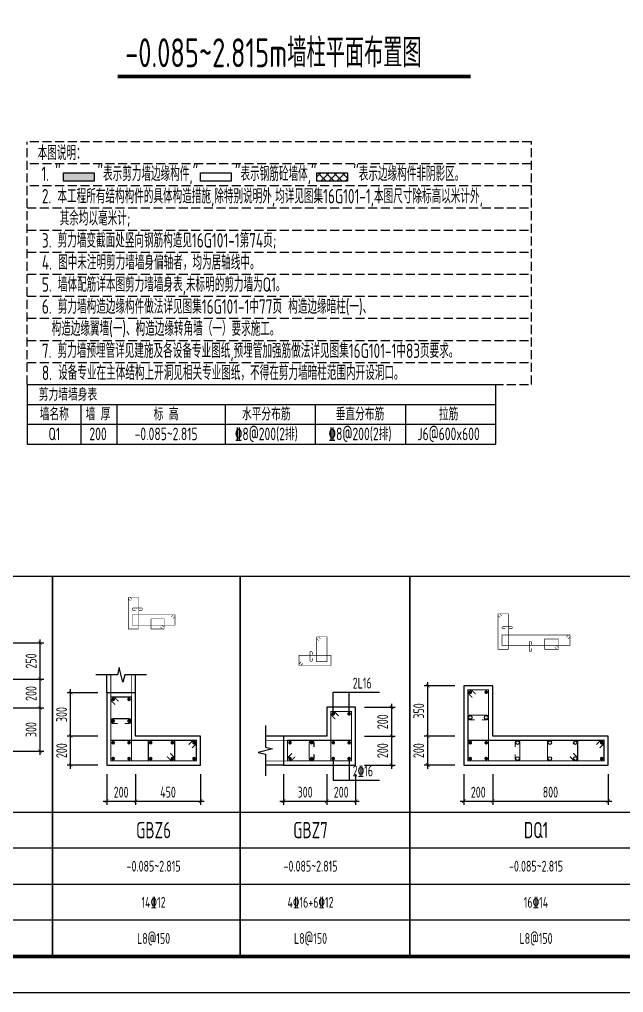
# Model space of a CAD drawing. Extents: x -461650 to 361314, y 245336 to 769729.
# Drawn here: x -106630 to -89885, y 607642 to 634595 of the extents above; entities that cross this region are included whole.
import ezdxf
from ezdxf.enums import TextEntityAlignment as Align

# ---------------------------------------------------------------- set-up
doc = ezdxf.new("R2010")
doc.units = 0
doc.header["$LTSCALE"] = 1000
doc.linetypes.add('DASH', pattern=[0.35, 0.25, -0.1])
doc.layers.get('0').update_dxf_attribs({"linetype": 'CONTINUOUS'})
doc.layers.get('DEFPOINTS').update_dxf_attribs({"linetype": 'CONTINUOUS'})
for name, color, linetype in [('-TK', 7, 'CONTINUOUS'), ('COLU_DE_DIM', 3, 'CONTINUOUS'), ('COLU_DE_TH', 7, 'CONTINUOUS'), ('HATCH', 8, 'CONTINUOUS'), ('LABEL', 1, 'CONTINUOUS'), ('LINK', 6, 'CONTINUOUS'), ('LINK-INDEX', 6, 'CONTINUOUS'), ('PUB_TEXT', 2, 'CONTINUOUS'), ('REIN', 6, 'CONTINUOUS'), ('S-文字', 7, 'CONTINUOUS'), ('S-表格线', 54, 'CONTINUOUS'), ('TAB', 7, 'CONTINUOUS'), ('TAB_TEXT', 7, 'CONTINUOUS'), ('TEXT25', 2, 'CONTINUOUS'), ('THIN', 7, 'CONTINUOUS')]:
    doc.layers.add(name, color=color, linetype=linetype)
doc.styles.add('TSSD_DIMENSION', font='Tssdeng.shx', dxfattribs={"width": 0.7, "bigfont": 'tssdchn.shx'})
doc.styles.add('TSSD_REIN', font='tssdeng.shx', dxfattribs={"width": 0.7, "height": 300, "bigfont": 'tssdchn.shx'})
doc.dimstyles.new('TSSD_25_100', dxfattribs={"dimtxt": 300, "dimasz": 100, "dimexe": 100, "dimexo": 250, "dimgap": 100, "dimtad": 1, "dimdec": 0, "dimlfac": 0.25, "dimzin": 0, "dimdsep": 46, "dimtxsty": 'TSSD_DIMENSION', "dimblk": 'ARCHTICK', "dimcen": 0, "dimdle": 100, "dimclrt": 7, "dimadec": 0, "dimazin": 0, "dimtfac": 1, "dimtdec": 0, "dimtix": 1, "dimtmove": 2, "dimatfit": 3, "dimldrblk": 'ARCHTICK', "dimfxl": 0, "dimtolj": 1, "dimtzin": 0, "dimarcsym": 0})

# ---------------------------------------------------------------- blocks, each defined once
blk = doc.blocks.new('_ArchTick')
at = {"color": 0, "linetype": 'ByBlock', "const_width": 0.15}
blk.add_lwpolyline([(-0.5, -0.5), (0.5, 0.5)], dxfattribs=at)
blk = doc.blocks.new('*D3150')
at = {"layer": 'COLU_DE_DIM', "color": 0, "lineweight": -2}
for p, q in [((-94312, 613692), (-94312, 612842)), ((-93512, 613692), (-93512, 612842)), ((-94412, 612942), (-93412, 612942))]:
    blk.add_line(p, q, dxfattribs=at)
at = {"layer": 'DEFPOINTS', "color": 0}
for p in [(-94312, 613942), (-93512, 613942), (-93512, 612942)]:
    blk.add_point(p, dxfattribs=at)
at = {"layer": 'COLU_DE_DIM', "color": 0, "lineweight": -2, "xscale": 100, "yscale": 100, "zscale": 100, "rotation": 180}
blk.add_blockref('_ArchTick', (-94312, 612942), dxfattribs=at)
at = {"layer": 'COLU_DE_DIM', "color": 0, "lineweight": -2, "xscale": 100, "yscale": 100, "zscale": 100}
blk.add_blockref('_ArchTick', (-93512, 612942), dxfattribs=at)
at = {"layer": 'COLU_DE_DIM', "color": 7, "insert": (-93912, 613192), "char_height": 300, "attachment_point": 5, "style": 'TSSD_DIMENSION'}
blk.add_mtext('\\A1;200', dxfattribs=at)
blk = doc.blocks.new('*D3151')
at = {"layer": 'COLU_DE_DIM', "color": 0, "lineweight": -2}
for p, q in [((-93512, 613692), (-93512, 612842)), ((-90312, 613692), (-90312, 612842)), ((-93612, 612942), (-90212, 612942))]:
    blk.add_line(p, q, dxfattribs=at)
at = {"layer": 'DEFPOINTS', "color": 0}
for p in [(-93512, 613942), (-90312, 613942), (-90312, 612942)]:
    blk.add_point(p, dxfattribs=at)
at = {"layer": 'COLU_DE_DIM', "color": 0, "lineweight": -2, "xscale": 100, "yscale": 100, "zscale": 100, "rotation": 180}
blk.add_blockref('_ArchTick', (-93512, 612942), dxfattribs=at)
at = {"layer": 'COLU_DE_DIM', "color": 0, "lineweight": -2, "xscale": 100, "yscale": 100, "zscale": 100}
blk.add_blockref('_ArchTick', (-90312, 612942), dxfattribs=at)
at = {"layer": 'COLU_DE_DIM', "color": 7, "insert": (-91912, 613192), "char_height": 300, "attachment_point": 5, "style": 'TSSD_DIMENSION'}
blk.add_mtext('\\A1;800', dxfattribs=at)
blk = doc.blocks.new('*D3152')
at = {"layer": 'COLU_DE_DIM', "color": 0, "lineweight": -2}
for p, q in [((-95312, 613842), (-95312, 614842)), ((-94562, 614742), (-95412, 614742)), ((-94562, 613942), (-95412, 613942))]:
    blk.add_line(p, q, dxfattribs=at)
at = {"layer": 'DEFPOINTS', "color": 0}
for p in [(-95312, 614742), (-94312, 614742), (-94312, 613942)]:
    blk.add_point(p, dxfattribs=at)
at = {"layer": 'COLU_DE_DIM', "color": 0, "lineweight": -2, "xscale": 100, "yscale": 100, "zscale": 100}
for p, rotation in [((-95312, 614742), 90), ((-95312, 613942), 270)]:
    blk.add_blockref('_ArchTick', p, dxfattribs=dict(at, rotation=rotation))
at = {"layer": 'COLU_DE_DIM', "color": 7, "insert": (-95562, 614342), "char_height": 300, "attachment_point": 5, "rotation": 90, "style": 'TSSD_DIMENSION'}
blk.add_mtext('\\A1;200', dxfattribs=at)
blk = doc.blocks.new('*D3153')
at = {"layer": 'COLU_DE_DIM', "color": 0, "lineweight": -2}
for p, q in [((-95312, 614642), (-95312, 616242)), ((-94562, 616142), (-95412, 616142)), ((-94562, 614742), (-95412, 614742))]:
    blk.add_line(p, q, dxfattribs=at)
at = {"layer": 'DEFPOINTS', "color": 0}
for p in [(-95312, 616142), (-94312, 616142), (-94312, 614742)]:
    blk.add_point(p, dxfattribs=at)
at = {"layer": 'COLU_DE_DIM', "color": 0, "lineweight": -2, "xscale": 100, "yscale": 100, "zscale": 100}
for p, rotation in [((-95312, 616142), 90), ((-95312, 614742), 270)]:
    blk.add_blockref('_ArchTick', p, dxfattribs=dict(at, rotation=rotation))
at = {"layer": 'COLU_DE_DIM', "color": 7, "insert": (-95562, 615442), "char_height": 300, "attachment_point": 5, "rotation": 90, "style": 'TSSD_DIMENSION'}
blk.add_mtext('\\A1;350', dxfattribs=at)
blk = doc.blocks.new('*D2865')
at = {"layer": 'COLU_DE_DIM', "color": 0, "lineweight": -2}
for p, q in [((-106057, 614225), (-106057, 615625)), ((-106807, 615525), (-105957, 615525)), ((-106807, 614325), (-105957, 614325))]:
    blk.add_line(p, q, dxfattribs=at)
at = {"layer": 'DEFPOINTS', "color": 0}
for p in [(-107057, 615525), (-106057, 615525), (-107057, 614325)]:
    blk.add_point(p, dxfattribs=at)
at = {"layer": 'COLU_DE_DIM', "color": 0, "lineweight": -2, "xscale": 100, "yscale": 100, "zscale": 100}
for p, rotation in [((-106057, 615525), 90), ((-106057, 614325), 270)]:
    blk.add_blockref('_ArchTick', p, dxfattribs=dict(at, rotation=rotation))
at = {"layer": 'COLU_DE_DIM', "color": 7, "insert": (-106307, 614925), "char_height": 300, "attachment_point": 5, "rotation": 90, "style": 'TSSD_DIMENSION'}
blk.add_mtext('\\A1;300', dxfattribs=at)
blk = doc.blocks.new('*D2866')
at = {"layer": 'COLU_DE_DIM', "color": 0, "lineweight": -2}
for p, q in [((-106057, 615425), (-106057, 616425)), ((-106807, 616325), (-105957, 616325)), ((-106807, 615525), (-105957, 615525))]:
    blk.add_line(p, q, dxfattribs=at)
at = {"layer": 'DEFPOINTS', "color": 0}
for p in [(-107057, 616325), (-106057, 616325), (-107057, 615525)]:
    blk.add_point(p, dxfattribs=at)
at = {"layer": 'COLU_DE_DIM', "color": 0, "lineweight": -2, "xscale": 100, "yscale": 100, "zscale": 100}
for p, rotation in [((-106057, 616325), 90), ((-106057, 615525), 270)]:
    blk.add_blockref('_ArchTick', p, dxfattribs=dict(at, rotation=rotation))
at = {"layer": 'COLU_DE_DIM', "color": 7, "insert": (-106307, 615925), "char_height": 300, "attachment_point": 5, "rotation": 90, "style": 'TSSD_DIMENSION'}
blk.add_mtext('\\A1;200', dxfattribs=at)
blk = doc.blocks.new('*D2867')
at = {"layer": 'COLU_DE_DIM', "color": 0, "lineweight": -2}
for p, q in [((-106807, 617325), (-105957, 617325)), ((-106057, 616225), (-106057, 617425)), ((-106807, 616325), (-105957, 616325))]:
    blk.add_line(p, q, dxfattribs=at)
at = {"layer": 'DEFPOINTS', "color": 0}
for p in [(-107057, 617325), (-106057, 617325), (-107057, 616325)]:
    blk.add_point(p, dxfattribs=at)
at = {"layer": 'COLU_DE_DIM', "color": 0, "lineweight": -2, "xscale": 100, "yscale": 100, "zscale": 100}
for p, rotation in [((-106057, 617325), 90), ((-106057, 616325), 270)]:
    blk.add_blockref('_ArchTick', p, dxfattribs=dict(at, rotation=rotation))
at = {"layer": 'COLU_DE_DIM', "color": 7, "insert": (-106307, 616825), "char_height": 300, "attachment_point": 5, "rotation": 90, "style": 'TSSD_DIMENSION'}
blk.add_mtext('\\A1;250', dxfattribs=at)
blk = doc.blocks.new('*D2888')
at = {"layer": 'COLU_DE_DIM', "color": 0, "lineweight": -2}
for p, q in [((-104212, 613692), (-104212, 612842)), ((-103412, 613692), (-103412, 612842)), ((-104312, 612942), (-103312, 612942))]:
    blk.add_line(p, q, dxfattribs=at)
at = {"layer": 'DEFPOINTS', "color": 0}
for p in [(-104212, 613942), (-103412, 613942), (-103412, 612942)]:
    blk.add_point(p, dxfattribs=at)
at = {"layer": 'COLU_DE_DIM', "color": 0, "lineweight": -2, "xscale": 100, "yscale": 100, "zscale": 100, "rotation": 180}
blk.add_blockref('_ArchTick', (-104212, 612942), dxfattribs=at)
at = {"layer": 'COLU_DE_DIM', "color": 0, "lineweight": -2, "xscale": 100, "yscale": 100, "zscale": 100}
blk.add_blockref('_ArchTick', (-103412, 612942), dxfattribs=at)
at = {"layer": 'COLU_DE_DIM', "color": 7, "insert": (-103812, 613192), "char_height": 300, "attachment_point": 5, "style": 'TSSD_DIMENSION'}
blk.add_mtext('\\A1;200', dxfattribs=at)
blk = doc.blocks.new('*D2889')
at = {"layer": 'COLU_DE_DIM', "color": 0, "lineweight": -2}
for p, q in [((-103412, 613692), (-103412, 612842)), ((-101612, 613692), (-101612, 612842)), ((-103512, 612942), (-101512, 612942))]:
    blk.add_line(p, q, dxfattribs=at)
at = {"layer": 'DEFPOINTS', "color": 0}
for p in [(-103412, 613942), (-101612, 613942), (-101612, 612942)]:
    blk.add_point(p, dxfattribs=at)
at = {"layer": 'COLU_DE_DIM', "color": 0, "lineweight": -2, "xscale": 100, "yscale": 100, "zscale": 100, "rotation": 180}
blk.add_blockref('_ArchTick', (-103412, 612942), dxfattribs=at)
at = {"layer": 'COLU_DE_DIM', "color": 0, "lineweight": -2, "xscale": 100, "yscale": 100, "zscale": 100}
blk.add_blockref('_ArchTick', (-101612, 612942), dxfattribs=at)
at = {"layer": 'COLU_DE_DIM', "color": 7, "insert": (-102512, 613192), "char_height": 300, "attachment_point": 5, "style": 'TSSD_DIMENSION'}
blk.add_mtext('\\A1;450', dxfattribs=at)
blk = doc.blocks.new('*D2890')
at = {"layer": 'COLU_DE_DIM', "color": 0, "lineweight": -2}
for p, q in [((-105212, 613842), (-105212, 614842)), ((-104462, 614742), (-105312, 614742)), ((-104462, 613942), (-105312, 613942))]:
    blk.add_line(p, q, dxfattribs=at)
at = {"layer": 'DEFPOINTS', "color": 0}
for p in [(-105212, 614742), (-104212, 614742), (-104212, 613942)]:
    blk.add_point(p, dxfattribs=at)
at = {"layer": 'COLU_DE_DIM', "color": 0, "lineweight": -2, "xscale": 100, "yscale": 100, "zscale": 100}
for p, rotation in [((-105212, 614742), 90), ((-105212, 613942), 270)]:
    blk.add_blockref('_ArchTick', p, dxfattribs=dict(at, rotation=rotation))
at = {"layer": 'COLU_DE_DIM', "color": 7, "insert": (-105462, 614342), "char_height": 300, "attachment_point": 5, "rotation": 90, "style": 'TSSD_DIMENSION'}
blk.add_mtext('\\A1;200', dxfattribs=at)
blk = doc.blocks.new('*D2891')
at = {"layer": 'COLU_DE_DIM', "color": 0, "lineweight": -2}
for p, q in [((-104462, 615942), (-105312, 615942)), ((-105212, 614642), (-105212, 616042)), ((-104462, 614742), (-105312, 614742))]:
    blk.add_line(p, q, dxfattribs=at)
at = {"layer": 'DEFPOINTS', "color": 0}
for p in [(-105212, 615942), (-104212, 615942), (-104212, 614742)]:
    blk.add_point(p, dxfattribs=at)
at = {"layer": 'COLU_DE_DIM', "color": 0, "lineweight": -2, "xscale": 100, "yscale": 100, "zscale": 100}
for p, rotation in [((-105212, 615942), 90), ((-105212, 614742), 270)]:
    blk.add_blockref('_ArchTick', p, dxfattribs=dict(at, rotation=rotation))
at = {"layer": 'COLU_DE_DIM', "color": 7, "insert": (-105462, 615342), "char_height": 300, "attachment_point": 5, "rotation": 90, "style": 'TSSD_DIMENSION'}
blk.add_mtext('\\A1;300', dxfattribs=at)
blk = doc.blocks.new('*D2892')
at = {"layer": 'COLU_DE_DIM', "color": 0, "lineweight": -2}
for p, q in [((-99312, 613692), (-99312, 612842)), ((-98112, 613692), (-98112, 612842)), ((-99412, 612942), (-98012, 612942))]:
    blk.add_line(p, q, dxfattribs=at)
at = {"layer": 'DEFPOINTS', "color": 0}
for p in [(-99312, 613942), (-98112, 613942), (-98112, 612942)]:
    blk.add_point(p, dxfattribs=at)
at = {"layer": 'COLU_DE_DIM', "color": 0, "lineweight": -2, "xscale": 100, "yscale": 100, "zscale": 100, "rotation": 180}
blk.add_blockref('_ArchTick', (-99312, 612942), dxfattribs=at)
at = {"layer": 'COLU_DE_DIM', "color": 0, "lineweight": -2, "xscale": 100, "yscale": 100, "zscale": 100}
blk.add_blockref('_ArchTick', (-98112, 612942), dxfattribs=at)
at = {"layer": 'COLU_DE_DIM', "color": 7, "insert": (-98712, 613192), "char_height": 300, "attachment_point": 5, "style": 'TSSD_DIMENSION'}
blk.add_mtext('\\A1;300', dxfattribs=at)
blk = doc.blocks.new('*D2893')
at = {"layer": 'COLU_DE_DIM', "color": 0, "lineweight": -2}
for p, q in [((-98112, 613692), (-98112, 612842)), ((-97312, 613692), (-97312, 612842)), ((-98212, 612942), (-97212, 612942))]:
    blk.add_line(p, q, dxfattribs=at)
at = {"layer": 'DEFPOINTS', "color": 0}
for p in [(-98112, 613942), (-97312, 613942), (-97312, 612942)]:
    blk.add_point(p, dxfattribs=at)
at = {"layer": 'COLU_DE_DIM', "color": 0, "lineweight": -2, "xscale": 100, "yscale": 100, "zscale": 100, "rotation": 180}
blk.add_blockref('_ArchTick', (-98112, 612942), dxfattribs=at)
at = {"layer": 'COLU_DE_DIM', "color": 0, "lineweight": -2, "xscale": 100, "yscale": 100, "zscale": 100}
blk.add_blockref('_ArchTick', (-97312, 612942), dxfattribs=at)
at = {"layer": 'COLU_DE_DIM', "color": 7, "insert": (-97712, 613192), "char_height": 300, "attachment_point": 5, "style": 'TSSD_DIMENSION'}
blk.add_mtext('\\A1;200', dxfattribs=at)
blk = doc.blocks.new('*D2894')
at = {"layer": 'COLU_DE_DIM', "color": 0, "lineweight": -2}
for p, q in [((-96312, 613842), (-96312, 614842)), ((-97062, 614742), (-96212, 614742)), ((-97062, 613942), (-96212, 613942))]:
    blk.add_line(p, q, dxfattribs=at)
at = {"layer": 'DEFPOINTS', "color": 0}
for p in [(-97312, 614742), (-96312, 614742), (-97312, 613942)]:
    blk.add_point(p, dxfattribs=at)
at = {"layer": 'COLU_DE_DIM', "color": 0, "lineweight": -2, "xscale": 100, "yscale": 100, "zscale": 100}
for p, rotation in [((-96312, 614742), 90), ((-96312, 613942), 270)]:
    blk.add_blockref('_ArchTick', p, dxfattribs=dict(at, rotation=rotation))
at = {"layer": 'COLU_DE_DIM', "color": 7, "insert": (-96562, 614342), "char_height": 300, "attachment_point": 5, "rotation": 90, "style": 'TSSD_DIMENSION'}
blk.add_mtext('\\A1;200', dxfattribs=at)
blk = doc.blocks.new('*D2895')
at = {"layer": 'COLU_DE_DIM', "color": 0, "lineweight": -2}
for p, q in [((-96312, 614642), (-96312, 615642)), ((-97062, 615542), (-96212, 615542)), ((-97062, 614742), (-96212, 614742))]:
    blk.add_line(p, q, dxfattribs=at)
at = {"layer": 'DEFPOINTS', "color": 0}
for p in [(-97312, 615542), (-96312, 615542), (-97312, 614742)]:
    blk.add_point(p, dxfattribs=at)
at = {"layer": 'COLU_DE_DIM', "color": 0, "lineweight": -2, "xscale": 100, "yscale": 100, "zscale": 100}
for p, rotation in [((-96312, 615542), 90), ((-96312, 614742), 270)]:
    blk.add_blockref('_ArchTick', p, dxfattribs=dict(at, rotation=rotation))
at = {"layer": 'COLU_DE_DIM', "color": 7, "insert": (-96562, 615142), "char_height": 300, "attachment_point": 5, "rotation": 90, "style": 'TSSD_DIMENSION'}
blk.add_mtext('\\A1;200', dxfattribs=at)
blk = doc.blocks.new('*U2215')
at = {"layer": 'HATCH'}
for points in [[(5140097, 756132), (5140097, 756363), (5140942, 756132)], [(5140097, 756363), (5140942, 756132), (5140942, 756363)]]:
    blk.add_solid(points, dxfattribs=at)
blk = doc.blocks.new('A1')
blk.add_lwpolyline([(0, 59400), (0, 0), (84100, 0), (84100, 59400)], close=True)
at = {"const_width": 100}
blk.add_lwpolyline([(2500, 58400), (2500, 1000), (83100, 1000), (83100, 58400)], close=True, dxfattribs=at)

msp = doc.modelspace()

# ---------------------------------------------------------------- hatches: boundary and pattern name
at = {"layer": 'HATCH'}
h = msp.add_hatch(dxfattribs=at)
h.set_pattern_fill('HOLE_MATETIEL', color=252, scale=50, style=0)
h.set_pattern_definition([(45, (-402297.89, 663979.23), (-112.2532, 112.2532), []), (135, (-402297.89, 663979.23), (-112.2532, -112.2532), [])])
h.paths.add_polyline_path([(-98383.54, 630348.25), (-97538.75, 630348.25), (-97538.75, 630117.53), (-98383.54, 630117.53)])

# ---------------------------------------------------------------- linework, layer by layer
at = {"layer": 'COLU_DE_TH'}
for points in [[(-103411.87, 615942.09), (-104211.87, 615942.09), (-104211.87, 613942.09), (-101611.6, 613942.09), (-101611.6, 614742.09), (-103411.87, 614742.09), (-103411.87, 615942.09)], [(-94311.6, 613942.09), (-90311.6, 613942.09), (-90311.6, 614742.09), (-93511.6, 614742.09), (-93511.6, 616141.76), (-94311.6, 616141.76), (-94311.6, 613942.09)], [(-99311.6, 614742.09), (-99311.6, 613942.09), (-97311.6, 613942.09), (-97311.6, 615542.09), (-98111.6, 615542.09), (-98111.6, 614742.09), (-99311.6, 614742.09)]]:
    msp.add_lwpolyline(points, close=True, dxfattribs=at)
at = {"layer": 'LABEL'}
for p, q in [((-97931.6, 615962.09), (-96651.6, 615962.09)), ((-97931.6, 615362.09), (-97931.6, 615962.09)), ((-97491.6, 615362.09), (-97491.6, 615962.09)), ((-97931.6, 614122.09), (-97931.6, 613522.09)), ((-97491.6, 614122.09), (-97491.6, 613522.09)), ((-97931.6, 613522.09), (-96651.6, 613522.09))]:
    msp.add_line(p, q, dxfattribs=at)
at = {"layer": 'LINK', "const_width": 30}
for points in [[(-94076.6, 615814.83), (-94196.6, 615934.83), (-94196.6, 616026.76), (-93626.6, 616026.76), (-93626.6, 614057.09), (-94196.6, 614057.09), (-94196.6, 616026.76), (-94104.68, 616026.76), (-93984.68, 615906.76)], [(-103976.87, 615615.17), (-104096.87, 615735.17), (-104096.87, 615827.09), (-103526.87, 615827.09), (-103526.87, 614057.09), (-104096.87, 614057.09), (-104096.87, 615827.09), (-104004.95, 615827.09), (-103884.95, 615707.09)], [(-97876.6, 615215.17), (-97996.6, 615335.17), (-97996.6, 615427.09), (-97426.6, 615427.09), (-97426.6, 614057.09), (-97996.6, 614057.09), (-97996.6, 615427.09), (-97904.68, 615427.09), (-97784.68, 615307.09)], [(-101938.53, 614507.09), (-101818.53, 614627.09), (-101726.6, 614627.09), (-101726.6, 614057.09), (-104096.87, 614057.09), (-104096.87, 614627.09), (-101726.6, 614627.09), (-101726.6, 614535.17), (-101846.6, 614415.17)], [(-102446.69, 614269.01), (-102326.69, 614149.01), (-102326.69, 614057.09), (-103056.78, 614057.09), (-103056.78, 614627.09), (-102326.69, 614627.09), (-102326.69, 614057.09), (-102418.62, 614057.09), (-102538.62, 614177.09)], [(-98984.68, 614177.09), (-99104.68, 614057.09), (-99196.6, 614057.09), (-99196.6, 614627.09), (-97426.6, 614627.09), (-97426.6, 614057.09), (-99196.6, 614057.09), (-99196.6, 614149.01), (-99076.6, 614269.01)], [(-90638.53, 614507.09), (-90518.53, 614627.09), (-90426.6, 614627.09), (-90426.6, 614057.09), (-94196.6, 614057.09), (-94196.6, 614627.09), (-90426.6, 614627.09), (-90426.6, 614535.17), (-90546.6, 614415.17)], [(-91277.24, 614269.01), (-91157.24, 614149.01), (-91157.24, 614057.09), (-91993.58, 614057.09), (-91993.58, 614627.09), (-91157.24, 614627.09), (-91157.24, 614057.09), (-91249.17, 614057.09), (-91369.17, 614177.09)]]:
    msp.add_lwpolyline(points, dxfattribs=at)
for points in [[(-93811.6, 615196.92), (-93691.6, 615196.92, 1), (-93691.6, 615326.92), (-94131.6, 615326.92, 1), (-94131.6, 615196.92), (-94011.6, 615196.92)], [(-103711.87, 615097.09), (-103591.87, 615097.09, 1), (-103591.87, 615227.09), (-104031.87, 615227.09, 1), (-104031.87, 615097.09), (-103911.87, 615097.09)], [(-98466.6, 614442.09), (-98466.6, 614562.09, 1), (-98596.6, 614562.09), (-98596.6, 614122.09, 1), (-98466.6, 614122.09), (-98466.6, 614242.09)], [(-92887.24, 614242.09), (-92887.24, 614122.09, 1), (-92757.24, 614122.09), (-92757.24, 614562.09, 1), (-92887.24, 614562.09), (-92887.24, 614442.09)]]:
    msp.add_lwpolyline(points, format="xyb", dxfattribs=at)
at = {"layer": 'LINK-INDEX', "const_width": 15}
for points in [[(-103554.3, 618488.31), (-103614.3, 618548.31), (-103614.3, 618594.27), (-103329.3, 618594.27), (-103329.3, 617709.27), (-103614.3, 617709.27), (-103614.3, 618594.27), (-103568.34, 618594.27), (-103508.34, 618534.27)], [(-102425.13, 618044.27), (-102365.13, 618104.27), (-102319.17, 618104.27), (-102319.17, 617819.27), (-103504.3, 617819.27), (-103504.3, 618104.27), (-102319.17, 618104.27), (-102319.17, 618058.31), (-102379.17, 617998.31)], [(-93304.1, 618027.15), (-93364.1, 618087.15), (-93364.1, 618133.11), (-93079.1, 618133.11), (-93079.1, 617148.28), (-93364.1, 617148.28), (-93364.1, 618133.11), (-93318.14, 618133.11), (-93258.14, 618073.11)], [(-102679.21, 617815.23), (-102619.21, 617755.23), (-102619.21, 617709.27), (-102984.26, 617709.27), (-102984.26, 617994.27), (-102619.21, 617994.27), (-102619.21, 617709.27), (-102665.18, 617709.27), (-102725.18, 617769.27)], [(-98329.1, 617388.31), (-98389.1, 617448.31), (-98389.1, 617494.27), (-98104.1, 617494.27), (-98104.1, 616809.27), (-98389.1, 616809.27), (-98389.1, 617494.27), (-98343.14, 617494.27), (-98283.14, 617434.27)], [(-91475.07, 617483.28), (-91415.07, 617543.28), (-91369.1, 617543.28), (-91369.1, 617258.28), (-93254.1, 617258.28), (-93254.1, 617543.28), (-91369.1, 617543.28), (-91369.1, 617497.32), (-91429.1, 617437.32)], [(-91749.1, 617254.24), (-91689.1, 617194.24), (-91689.1, 617148.28), (-92074.1, 617148.28), (-92074.1, 617433.28), (-91689.1, 617433.28), (-91689.1, 617148.28), (-91735.07, 617148.28), (-91795.07, 617208.28)], [(-98773.14, 616759.27), (-98833.14, 616699.27), (-98879.1, 616699.27), (-98879.1, 616984.27), (-97994.1, 616984.27), (-97994.1, 616699.27), (-98879.1, 616699.27), (-98879.1, 616745.23), (-98819.1, 616805.23)]]:
    msp.add_lwpolyline(points, dxfattribs=at)
for points in [[(-103311.8, 618229.27), (-103251.8, 618229.27, 1), (-103251.8, 618294.27), (-103471.8, 618294.27, 1), (-103471.8, 618229.27), (-103411.8, 618229.27)], [(-93061.6, 617718.19), (-93001.6, 617718.19, 1), (-93001.6, 617783.19), (-93221.6, 617783.19, 1), (-93221.6, 617718.19), (-93161.6, 617718.19)], [(-92434.1, 617275.78), (-92434.1, 617335.78, 1), (-92499.1, 617335.78), (-92499.1, 617115.78, 1), (-92434.1, 617115.78), (-92434.1, 617175.78)], [(-98514.1, 617001.77), (-98514.1, 617061.77, 1), (-98579.1, 617061.77), (-98579.1, 616841.77, 1), (-98514.1, 616841.77), (-98514.1, 616901.77)]]:
    msp.add_lwpolyline(points, format="xyb", dxfattribs=at)
at = {"layer": 'LINK-INDEX', "color": 1, "const_width": 20}
for points in [[(-104096.87, 615727.09), (-104096.87, 616442.09)], [(-103526.87, 615727.09), (-103526.87, 616442.09)], [(-99096.6, 614627.09), (-99811.6, 614627.09)], [(-99096.6, 614057.09), (-99811.6, 614057.09)]]:
    msp.add_lwpolyline(points, dxfattribs=at)
at = {"layer": 'PUB_TEXT', "color": 7, "const_width": 100}
msp.add_lwpolyline([(-103909.48, 633012.73), (-94122.35, 633012.73)], dxfattribs=at)
at = {"layer": 'REIN', "const_width": 50}
for points in [[(-94156.6, 615961.76, 1), (-94106.6, 615961.76, 1), (-94156.6, 615961.76)], [(-93716.6, 615961.76, 1), (-93666.6, 615961.76, 1), (-93716.6, 615961.76)], [(-104056.87, 615762.09, 1), (-104006.87, 615762.09, 1), (-104056.87, 615762.09)], [(-103616.87, 615762.09, 1), (-103566.87, 615762.09, 1), (-103616.87, 615762.09)], [(-97956.6, 615362.09, 1), (-97906.6, 615362.09, 1), (-97956.6, 615362.09)], [(-97516.6, 615362.09, 1), (-97466.6, 615362.09, 1), (-97516.6, 615362.09)], [(-104056.87, 615162.09, 1), (-104006.87, 615162.09, 1), (-104056.87, 615162.09)], [(-103616.87, 615162.09, 1), (-103566.87, 615162.09, 1), (-103616.87, 615162.09)], [(-104056.87, 614562.09, 1), (-104006.87, 614562.09, 1), (-104056.87, 614562.09)], [(-103616.87, 614562.09, 1), (-103566.87, 614562.09, 1), (-103616.87, 614562.09)], [(-103016.78, 614562.09, 1), (-102966.78, 614562.09, 1), (-103016.78, 614562.09)], [(-102416.69, 614562.09, 1), (-102366.69, 614562.09, 1), (-102416.69, 614562.09)], [(-101816.6, 614562.09, 1), (-101766.6, 614562.09, 1), (-101816.6, 614562.09)], [(-99156.6, 614562.09, 1), (-99106.6, 614562.09, 1), (-99156.6, 614562.09)], [(-98556.6, 614562.09, 1), (-98506.6, 614562.09, 1), (-98556.6, 614562.09)], [(-97956.6, 614562.09, 1), (-97906.6, 614562.09, 1), (-97956.6, 614562.09)], [(-97516.6, 614562.09, 1), (-97466.6, 614562.09, 1), (-97516.6, 614562.09)], [(-94156.6, 614562.09, 1), (-94106.6, 614562.09, 1), (-94156.6, 614562.09)], [(-93716.6, 614562.09, 1), (-93666.6, 614562.09, 1), (-93716.6, 614562.09)], [(-90516.6, 614562.09, 1), (-90466.6, 614562.09, 1), (-90516.6, 614562.09)], [(-104056.87, 614122.09, 1), (-104006.87, 614122.09, 1), (-104056.87, 614122.09)], [(-103616.87, 614122.09, 1), (-103566.87, 614122.09, 1), (-103616.87, 614122.09)], [(-103016.78, 614122.09, 1), (-102966.78, 614122.09, 1), (-103016.78, 614122.09)], [(-102416.69, 614122.09, 1), (-102366.69, 614122.09, 1), (-102416.69, 614122.09)], [(-101816.6, 614122.09, 1), (-101766.6, 614122.09, 1), (-101816.6, 614122.09)], [(-99156.6, 614122.09, 1), (-99106.6, 614122.09, 1), (-99156.6, 614122.09)], [(-98556.6, 614122.09, 1), (-98506.6, 614122.09, 1), (-98556.6, 614122.09)], [(-97956.6, 614122.09, 1), (-97906.6, 614122.09, 1), (-97956.6, 614122.09)], [(-97516.6, 614122.09, 1), (-97466.6, 614122.09, 1), (-97516.6, 614122.09)], [(-94156.6, 614122.09, 1), (-94106.6, 614122.09, 1), (-94156.6, 614122.09)], [(-93716.6, 614122.09, 1), (-93666.6, 614122.09, 1), (-93716.6, 614122.09)], [(-90516.6, 614122.09, 1), (-90466.6, 614122.09, 1), (-90516.6, 614122.09)]]:
    msp.add_lwpolyline(points, format="xyb", close=True, dxfattribs=at)
at = {"layer": 'REIN'}
for centre in [(-94131.6, 615261.92), (-93691.6, 615261.92), (-92822.24, 614562.09), (-91928.58, 614562.09), (-91222.24, 614562.09), (-92822.24, 614122.09), (-91928.58, 614122.09), (-91222.24, 614122.09)]:
    msp.add_circle(centre, 50, dxfattribs=at)
at = {"layer": 'S-文字'}
for points in [[(-105406.77, 630348.25), (-104561.97, 630348.25), (-104561.97, 630117.53), (-105406.77, 630117.53)], [(-101610.3, 630348.25), (-100765.5, 630348.25), (-100765.5, 630117.53), (-101610.3, 630117.53)], [(-98383.54, 630348.25), (-97538.75, 630348.25), (-97538.75, 630117.53), (-98383.54, 630117.53)]]:
    msp.add_lwpolyline(points, close=True, dxfattribs=at)
at = {"layer": 'S-表格线', "linetype": 'DASH'}
for p, q in [((-106416.24, 624482.42), (-106416.24, 631209.18)), ((-92441.13, 631209.18), (-106416.24, 631209.18)), ((-92441.13, 624482.42), (-92441.13, 631209.18)), ((-92441.13, 630597.66), (-106416.24, 630597.66)), ((-92441.13, 629986.14), (-106416.24, 629986.14)), ((-106416.24, 629374.61), (-92441.13, 629374.61)), ((-106416.24, 628763.09), (-92441.13, 628763.09)), ((-106416.24, 628151.56), (-92441.13, 628151.56)), ((-106416.24, 627540.04), (-92441.13, 627540.04)), ((-106416.24, 626928.52), (-92441.13, 626928.52)), ((-106416.24, 626316.99), (-92441.13, 626316.99)), ((-106416.24, 625705.47), (-92441.13, 625705.47)), ((-106416.24, 625093.94), (-92441.13, 625093.94)), ((-106416.24, 624482.42), (-92441.13, 624482.42))]:
    msp.add_line(p, q, dxfattribs=at)
at = {"layer": 'S-表格线'}
for p, q in [((-106416.24, 624482.42), (-106416.24, 622832.42)), ((-106416.24, 624482.42), (-93430.49, 624482.42)), ((-93430.49, 624482.42), (-93430.49, 622832.42)), ((-106416.24, 623932.42), (-93430.49, 623932.42)), ((-104930.49, 623932.42), (-104930.49, 622832.42)), ((-103930.49, 623932.42), (-103930.49, 622832.42)), ((-100930.49, 623932.42), (-100930.49, 622832.42)), ((-98430.49, 623932.42), (-98430.49, 622832.42)), ((-95930.49, 623932.42), (-95930.49, 622832.42)), ((-106416.24, 623382.42), (-93430.49, 623382.42)), ((-106416.24, 622832.42), (-93430.49, 622832.42))]:
    msp.add_line(p, q, dxfattribs=at)
at = {"layer": 'TAB'}
for points in [[(-111611.87, 619171.64), (-105711.87, 619171.64), (-105711.87, 608642.09), (-111611.87, 608642.09), (-111611.87, 619171.64), (-111611.87, 612642.09), (-105711.87, 612642.09), (-105711.87, 611642.09), (-111611.87, 611642.09), (-111611.87, 610642.09), (-105711.87, 610642.09), (-105711.87, 609642.09), (-111611.87, 609642.09)], [(-105711.87, 619171.64), (-100511.6, 619171.64), (-100511.6, 608642.09), (-105711.87, 608642.09), (-105711.87, 619171.64), (-105711.87, 612642.09), (-100511.6, 612642.09), (-100511.6, 611642.09), (-105711.87, 611642.09), (-105711.87, 610642.09), (-100511.6, 610642.09), (-100511.6, 609642.09), (-105711.87, 609642.09)], [(-100511.6, 619171.64), (-95811.6, 619171.64), (-95811.6, 608642.09), (-100511.6, 608642.09), (-100511.6, 619171.64), (-100511.6, 612642.09), (-95811.6, 612642.09), (-95811.6, 611642.09), (-100511.6, 611642.09), (-100511.6, 610642.09), (-95811.6, 610642.09), (-95811.6, 609642.09), (-100511.6, 609642.09)], [(-95811.6, 619171.64), (-89411.6, 619171.64), (-89411.6, 608642.09), (-95811.6, 608642.09), (-95811.6, 619171.64), (-95811.6, 612642.09), (-89411.6, 612642.09), (-89411.6, 611642.09), (-95811.6, 611642.09), (-95811.6, 610642.09), (-89411.6, 610642.09), (-89411.6, 609642.09), (-95811.6, 609642.09)]]:
    msp.add_lwpolyline(points, dxfattribs=at)
at = {"layer": 'THIN'}
for p, q in [((-104211.87, 615942.09), (-104211.87, 616442.09)), ((-103411.87, 615942.09), (-103411.87, 616442.09)), ((-99311.6, 614742.09), (-99811.6, 614742.09)), ((-99311.6, 613942.09), (-99811.6, 613942.09))]:
    msp.add_line(p, q, dxfattribs=at)
for points in [[(-103111.87, 616442.09), (-103711.87, 616442.09), (-103761.87, 616242.09), (-103861.87, 616642.09), (-103911.87, 616442.09), (-104511.87, 616442.09)], [(-99811.6, 615042.09), (-99811.6, 614442.09), (-99611.6, 614392.09), (-100011.6, 614292.09), (-99811.6, 614242.09), (-99811.6, 613642.09)]]:
    msp.add_lwpolyline(points, dxfattribs=at)

# ---------------------------------------------------------------- block references
at = {"layer": '-TK'}
msp.add_blockref('A1', (-139511.89, 607642.09), dxfattribs=at)
at = {"layer": 'HATCH'}
msp.add_blockref('*U2215', (-5245503.58, -126014.53), dxfattribs=at)

# ---------------------------------------------------------------- texts
at = {"layer": 'PUB_TEXT', "color": 7, "style": 'TSSD_REIN', "width": 0.7}
msp.add_text('-0.085~2.815m墙柱平面布置图', height=800, dxfattribs=at).set_placement((-103699.9, 633272.73))
at = {"layer": 'S-文字', "style": 'TSSD_REIN', "width": 0.7}
for s, height, p in [('本图说明：', 400, (-106123.36, 630699.01)), ('1. "      "表示剪力墙边缘构件,"      "表示钢筋砼墙体,"      "表示边缘构件非阴影区。', 400, (-106021.63, 630120.05)), ('2. 本工程所有结构构件的具体构造措施,除特别说明外,均详见图集16G101-1,本图尺寸除标高以米计外,', 400, (-106008.11, 629499.75)), ('其余均以毫米计;', 400, (-105515.51, 628888.23)), ('3. 剪力墙变截面处竖向钢筋构造见16G101-1第74页;', 400, (-106008.11, 628276.7)), ('4. 图中未注明剪力墙墙身偏轴者，均为居轴线中。', 400, (-106008.11, 627665.18)), ('6. 剪力墙构造边缘构件做法详见图集16G101-1中77页 构造边缘暗柱(一)、', 400, (-106008.11, 626442.13)), ('构造边缘翼墙(一)、构造边缘转角墙（一）要求施工。', 400, (-105738.87, 625830.61)), ('7. 剪力墙预埋管详见建施及各设备专业图纸,预埋管加强筋做法详见图集16G101-1中83页要求。', 400, (-106008.11, 625219.08)), ('8. 设备专业在主体结构上开洞见相关专业图纸，不得在剪力墙暗柱范围内开设洞口。', 400, (-106008.11, 624607.56)), ('剪力墙墙身表', 350, (-106092.49, 624032.42))]:
    msp.add_text(s, height=height, dxfattribs=at).set_placement(p)
at = {"layer": 'S-文字', "color": 3, "style": 'TSSD_REIN', "width": 0.7}
msp.add_text('5. 墙体配筋详本图剪力墙墙身表,未标明的剪力墙为Q1。', height=400, dxfattribs=at).set_placement((-106008.11, 627053.66))
at = {"layer": 'S-文字', "style": 'TSSD_REIN', "width": 0.7}
for s, p in [('墙名称', (-105663.92, 623490.28)), ('墙 厚', (-104451.24, 623490.28)), ('标 高', (-102565.85, 623490.28)), ('水平分布筋', (-99787.39, 623490.28)), ('垂直分布筋', (-97190.33, 623490.28)), ('拉筋', (-94734.14, 623490.28)), ('Q1', (-105663.92, 622940.28)), ('200', (-104451.24, 622940.28)), ('-0.085~2.815', (-102565.85, 622940.28)), ('%%1328@200(2排)', (-99787.39, 622940.28)), ('%%1328@200(2排)', (-97190.33, 622940.28)), ('J6@600x600', (-94734.14, 622940.28))]:
    msp.add_text(s, height=350, dxfattribs=at).set_placement(p, align=Align.CENTER)
at = {"layer": 'TAB_TEXT', "style": 'TSSD_REIN', "width": 0.7}
for s, height, p in [('GBZ6', 450, (-102911.74, 612142.09)), ('GBZ7', 450, (-98561.6, 612142.09)), ('DQ1', 450, (-92311.6, 612142.09)), ('-0.085~2.815', 300, (-102911.74, 611142.09)), ('-0.085~2.815', 300, (-98561.6, 611142.09)), ('-0.085~2.815', 300, (-92311.6, 611142.09)), ('L8@150', 300, (-102911.74, 609142.09)), ('L8@150', 300, (-98561.6, 609142.09)), ('L8@150', 300, (-92311.6, 609142.09))]:
    msp.add_text(s, height=height, dxfattribs=at).set_placement(p, align=Align.MIDDLE)
at = {"layer": 'TAB_TEXT', "color": 1, "style": 'TSSD_REIN', "width": 0.7}
for s, p in [('14%%13212', (-102911.74, 610142.09)), ('4%%13216+6%%13212', (-98561.6, 610142.09)), ('16%%13214', (-92311.6, 610142.09))]:
    msp.add_text(s, height=300, dxfattribs=at).set_placement(p, align=Align.MIDDLE)
at = {"layer": 'TEXT25', "color": 1, "style": 'TSSD_REIN', "width": 0.7}
for s, p in [('2L16', (-97391.6, 615973.15)), ('2%%13216', (-97391.6, 613540.17))]:
    msp.add_text(s, height=300, dxfattribs=at).set_placement(p, align=Align.BOTTOM_LEFT)

# ---------------------------------------------------------------- dimensions: what is measured, and where the dimension line sits
at = {"layer": 'COLU_DE_DIM'}
for base, p1, p2, picture, middle in [((-106056.83, 617324.94), (-107056.83, 616324.94), (-107056.83, 617324.94), '*D2867', (-106306.83, 616824.94)), ((-106056.83, 616324.94), (-107056.83, 615524.94), (-107056.83, 616324.94), '*D2866', (-106306.83, 615924.94)), ((-95311.6, 616141.76), (-94311.6, 614742.09), (-94311.6, 616141.76), '*D3153', (-95561.6, 615441.92)), ((-105211.87, 615942.09), (-104211.87, 614742.09), (-104211.87, 615942.09), '*D2891', (-105461.87, 615342.09)), ((-106056.83, 615524.94), (-107056.83, 614324.94), (-107056.83, 615524.94), '*D2865', (-106306.83, 614924.94)), ((-96311.6, 615542.09), (-97311.6, 614742.09), (-97311.6, 615542.09), '*D2895', (-96561.6, 615142.09)), ((-105211.87, 614742.09), (-104211.87, 613942.09), (-104211.87, 614742.09), '*D2890', (-105461.87, 614342.09)), ((-96311.6, 614742.09), (-97311.6, 613942.09), (-97311.6, 614742.09), '*D2894', (-96561.6, 614342.09)), ((-95311.6, 614742.09), (-94311.6, 613942.09), (-94311.6, 614742.09), '*D3152', (-95561.6, 614342.09))]:
    dim = msp.add_linear_dim(base=base, p1=p1, p2=p2, angle=90, dimstyle='TSSD_25_100', dxfattribs=at)
    dim.commit()
    dim.dimension.update_dxf_attribs({"geometry": picture, "text_midpoint": middle})
for base, p1, p2, picture, middle in [((-103411.87, 612942.09), (-104211.87, 613942.09), (-103411.87, 613942.09), '*D2888', (-103811.87, 613192.09)), ((-101611.6, 612942.09), (-103411.87, 613942.09), (-101611.6, 613942.09), '*D2889', (-102511.74, 613192.09)), ((-98111.6, 612942.09), (-99311.6, 613942.09), (-98111.6, 613942.09), '*D2892', (-98711.6, 613192.09)), ((-97311.6, 612942.09), (-98111.6, 613942.09), (-97311.6, 613942.09), '*D2893', (-97711.6, 613192.09)), ((-93511.6, 612942.09), (-94311.6, 613942.09), (-93511.6, 613942.09), '*D3150', (-93911.6, 613192.09)), ((-90311.6, 612942.09), (-93511.6, 613942.09), (-90311.6, 613942.09), '*D3151', (-91911.6, 613192.09))]:
    dim = msp.add_linear_dim(base=base, p1=p1, p2=p2, dimstyle='TSSD_25_100', dxfattribs=at)
    dim.commit()
    dim.dimension.update_dxf_attribs({"geometry": picture, "text_midpoint": middle})

doc.saveas('drawing.dxf')
